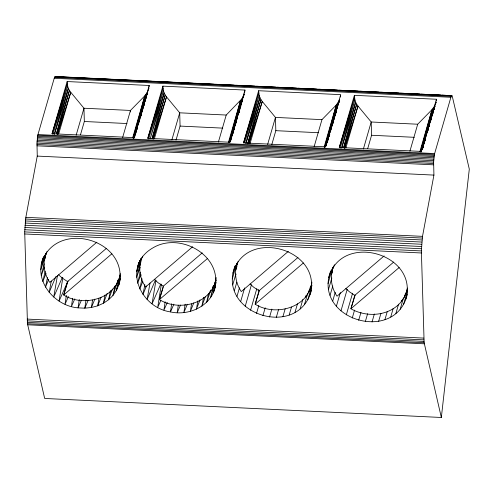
<?xml version="1.0" encoding="UTF-8"?>
<svg xmlns="http://www.w3.org/2000/svg" width="494" height="494" viewBox="0 0 494 494"><rect width="100%" height="100%" fill="white"/><g stroke="black" fill="none" stroke-linecap="round" stroke-linejoin="round"><path stroke-width="0.74" d="M24.7 231.908L25.842 217.335L37.254 156.085L36.97 143.099L37.729 135.362L54.229 78.262L55.161 76.521L452.121 95.651L469.3 169.121L441.34 417.479L44.67 398.46L27.466 323.731L24.7 231.908L421.37 250.927L424.136 342.743L441.34 417.479M421.37 250.927L422.512 236.354L433.923 175.098L433.633 162.112L434.399 154.375L450.892 97.275L451.831 95.54M288.354 251.353L241.276 291.602C235.49 283.136 233.915 272.101 237.466 262.438M384.104 255.941L337.025 296.196C331.239 287.73 329.665 276.689 333.209 267.032M311.43 290.083C298.994 340.082 216.218 314.332 235.064 265.914M407.383 293.955C395.898 344.337 312.677 319.822 330.603 271.225M149.071 86.641L149.213 85.481L67.147 81.547L52.043 133.72L134.109 137.653L143.921 104.666M244.678 92.39L244.956 90.069L162.89 86.135L147.786 138.308L229.852 142.241L240.757 105.586M340.428 96.985L340.638 95.243M436.245 100.992L436.455 99.251L354.389 95.317L339.285 147.49L421.351 151.423L432.905 112.57M79.293 299.5L78.083 307.855C54.47 305.996 33.184 280.722 43.398 257.288M171.671 303.724L170.479 311.912C189.288 316.246 211.957 305.632 215.619 285.538L215.199 286.983C221.398 254.737 179.637 232.019 153.189 247.71C121.925 265.346 139.357 307.336 170.479 311.912L173.888 304.168M72.637 298.271L71.42 306.533L74.816 298.876M178.297 305.218L177.198 312.733L180.508 305.057M86.018 299.994L84.807 308.176L78.083 307.855L81.399 300.259M165.169 301.76L163.928 310.102L167.299 302.519M185.145 304.193L183.885 312.554L187.368 304.242M66.375 295.344L65.023 304.255L68.475 296.517M92.576 299.975L91.415 307.496L84.807 308.176L88.111 300.42M161.347 284.149L157.728 307.367L160.828 300.401M62.831 277.684L59.07 301.081L67.944 281.08M191.542 303.934L190.357 311.368L193.772 302.89M98.961 298.215L97.701 305.823L91.415 307.496L94.867 299.098M155.981 280.209L152.059 303.773L160.766 284.019M57.452 275.541L53.729 297.104L62.275 277.517M197.853 300.945L196.414 309.219L200.021 299.864M150.04 282.982L147.089 299.438L155.462 280.005M104.981 295.017L103.493 303.211L97.701 305.823L101.079 297.264M51.271 281.154L49.159 292.436L55.884 276.591M203.59 297.314L201.898 306.163L205.276 296.919M144.872 284.655L142.951 294.473L146.483 285.989M110.298 291.417L108.624 299.735L103.493 303.211L107.204 293.331M47.449 277.634L45.491 287.212L48.64 279.481M208.548 293.3L206.64 302.291L210.858 290.027M401.56 300.284L401.245 301.76C389.161 316.246 366.715 317.766 350.901 308.781L354.791 295.356L393.73 262.061M141.982 278.678L139.777 289.033L142.834 281.333M120.264 273.602C116.615 299.006 83.529 307.404 63.658 295.017L67.548 281.586L106.488 248.291M216.156 277.523C212.951 303.316 179.495 312.177 159.408 299.605L163.292 286.174L202.237 252.879M311.905 282.111C308.701 307.91 275.238 316.765 255.157 304.193L259.041 290.768L297.981 257.473M407.359 288.045L406.494 292.078L404.339 297.141L401.245 301.76L401.746 300.321M310.176 294.405C322.829 248.71 245.339 227.098 232.977 273.114M405.926 298.994C418.572 253.305 341.088 231.692 328.726 277.708M45.139 271.212L42.83 281.592L46.059 273.225M115.108 285.828L112.941 295.492L108.624 299.735L112.434 288.984M140.24 272.132L137.647 283.266L140.876 274.639M213.303 285.909L210.506 297.715L216.137 280.191M44.139 263.839L41.249 275.72L44.361 267.112M117.658 281.154L117.103 283.371L118.455 279.091M119.993 275.955L116.331 290.608L112.941 295.492L118.017 280.246M213.402 285.748L212.846 287.959L213.525 285.822M309.151 290.336L308.596 292.553L310.633 286.125M404.709 295.665L404.339 297.141L405.698 292.856M141.346 258.776L136.628 277.338L140.123 267.303M192.611 246.765L145.532 287.014L142.649 281.876L140.722 276.461L141.105 274.985M140.741 258.85L140.352 260.307L140.821 258.85M216.076 282.364L213.389 292.559L215.588 285.199M56.372 133.818L68.419 88.377L67.678 86.184L67.147 81.547M44.534 255.682L40.798 269.78L46.078 254.002M152.115 138.406L164.162 92.965L163.428 90.773L162.89 86.135M120.332 278.011L118.684 285.223L116.331 290.608L120.196 278.141M247.667 143.742L259.912 97.559L259.171 95.361L258.64 90.723L340.706 94.663L325.602 146.835L243.536 142.896L258.64 90.723M343.614 147.583L355.661 102.147L354.92 99.949L354.389 95.317M235.558 275.498L235.941 274.053M331.301 280.086L331.684 278.647M435.727 103.258L436.023 102.135M54.426 134.115L67.678 86.184L52.914 134.306L67.252 83.887L52.043 133.72M57.323 134.436L69.45 90.421L68.419 88.377L54.488 134.115M133.164 138.036L144.816 95.817L147.434 92.168L137.943 125.39M153.072 139.024L165.2 95.009L164.162 92.965L150.238 138.703L163.428 90.773L148.657 138.894L162.995 88.475L147.786 138.308M139.814 260.313L136.745 271.428L140.66 259.22M245.919 143.291L259.171 95.361L244.629 142.76L258.745 93.063L243.536 142.896M248.822 143.618L260.949 99.603L259.912 97.559L245.981 143.291M324.657 147.218L336.309 104.994L339.526 99.936L338.501 103.654M341.669 147.885L354.92 99.949L340.15 148.077L354.494 97.658L339.285 147.49M344.565 148.206L356.693 104.191L355.661 102.147L341.731 147.885M420.61 151.065L432.052 109.588L434.677 105.932L435.578 103.82M43.7 256.911L41.484 263.938L43.472 257.46M46.214 253.453C42.206 262.969 44.108 274.003 49.783 282.426L96.861 242.171M120.295 279.425L118.684 285.223L119.746 281.531M140.944 261.703L139.932 265.364L139.808 270.91L140.722 276.461M237.305 264.092L235.675 269.959L236.959 266.482M332.641 270.15L331.425 274.547L332.19 272.46M120.079 275.374L119.252 278.307L120.054 275.467M215.829 279.968L215.001 282.895L215.804 280.055M311.782 283.822L310.751 287.483L311.751 283.933M133.627 138.301L146.249 94.101L133.226 138.073M134.362 137.943L137.523 126.865M229.587 142.155L241.998 98.695L243.184 96.756L230.315 141.797L231.834 136.64M329.652 133.831L327.121 142.692L328.658 137.548M330.072 132.355L338.927 101.344L325.373 146.767L337.748 103.283L324.725 147.255M137.598 127.082L136.955 129.305L137.604 127.088M141.871 112.262L142.945 108.557M143.371 107.075L144.013 104.852L143.396 106.994M144.865 101.888L146.366 96.694M147.434 92.989L146.829 95.206M148.293 90.025L148.935 87.802L147.842 91.47M235.268 125.001L236.336 121.296M236.762 119.814L237.404 117.591M238.688 113.145L239.757 109.44M241.683 102.771L242.795 99.084M243.184 97.577L244.252 93.872L243.153 97.522M327.164 142.933L327.806 140.71M332.085 125.89L333.154 122.179L332.104 125.896M333.58 120.697L334.222 118.474M335.506 114.028L336.148 111.805L335.531 113.966M422.481 149.009L423.123 146.786L422.487 149.009M428.903 126.773L429.545 124.55L428.922 126.785M430.398 121.586L431.466 117.875L430.854 120.116M431.898 116.393L432.966 112.688M433.818 109.724L434.893 106.019M435.961 102.314L435.319 104.537L435.955 102.307M58.613 134.22L70.759 92.267L69.45 90.421L56.483 133.862M76.15 135.22L83.961 108.223L70.759 92.267L57.458 134.467M80.479 134.806L84.332 121.493L83.961 108.223L130.465 110.452L144.816 95.817L132.67 137.764M122.654 137.449L130.465 110.452L130.509 111.928M134.109 137.653L149.213 85.481M143.402 107.087L144.044 104.864M154.356 138.808L166.503 96.855L165.2 95.009L152.232 138.45M171.893 139.814L179.705 112.817L166.503 96.855L153.208 139.055M176.012 140.135L180.082 126.081L179.705 112.817L226.215 115.046L241.998 98.695L228.975 142.667L240.559 100.406L228.413 142.358M218.404 142.044L226.215 115.046M229.852 142.241L244.956 90.069M235.712 123.531L236.354 121.308M238.719 113.157L239.788 109.452M250.106 143.396L262.252 101.443L260.949 99.603L247.76 143.773M267.643 144.402L275.454 117.405L262.252 101.443L248.957 143.649M234.792 267.538L235.206 266.099M232.291 278.962L236.669 263.839M271.756 144.723L275.825 130.675L275.454 117.405L321.958 119.634L336.309 104.994L324.163 146.946M232.742 284.902L235.866 274.096M234.323 290.768L236.824 282.13M236.984 296.394L239.485 287.749M240.652 301.618L244.616 287.934M245.222 306.28L251.477 284.674M250.563 310.263L256.818 288.657M256.516 313.437L258.813 305.514M262.919 315.715L265.21 307.793M314.147 146.632L321.958 119.634M269.576 317.037L271.867 309.114M276.307 317.358L278.597 309.435M335.537 114.046L336.179 111.823M282.908 316.673L285.199 308.75M289.194 314.999L291.491 307.077M294.986 312.387L297.487 303.748M345.856 147.984L357.996 106.037L356.693 104.191L343.725 147.626M300.117 308.911L302.828 299.549M304.44 304.675L307.774 293.152M307.824 299.79L311.992 285.384M363.393 148.99L371.204 121.993L357.996 106.037L344.701 148.237M330.535 272.126L330.955 270.687M328.035 283.55L332.623 267.705M367.721 148.577L371.574 135.263L371.204 121.993L417.708 124.222L432.052 109.588L419.912 151.535M328.491 289.49L331.826 277.968M330.066 295.356L332.777 285.995M332.734 300.982L335.235 292.343M336.402 306.206L340.36 292.522M340.971 310.874L347.226 289.268M346.313 314.851L352.568 293.245M352.265 318.025L354.556 310.102M358.663 320.303L360.96 312.381M409.897 151.22L417.708 124.222M365.325 321.625L367.616 313.702M421.351 151.423L436.455 99.251M372.05 321.946L374.347 314.023M432.355 114.929L433.003 112.706L432.355 114.874M433.862 109.742L434.93 106.043L433.856 109.711M378.657 321.267L380.948 313.344M384.943 319.593L387.234 311.671M390.735 316.981L393.236 308.336M395.867 313.505L398.578 304.143M400.183 309.263L403.524 297.74M403.573 304.378L407.322 291.417M135.442 134.263L136.517 130.577M136.949 129.101L137.591 126.89M138.456 123.945L139.956 118.788M140.389 117.313L141.031 115.102M141.889 112.157L142.964 108.47M145.329 100.362L146.403 96.682M138.845 262.808L137.999 265.692L138.882 262.746M232.266 135.165L233.341 131.484M233.773 130.008L236.348 121.166M238.713 113.058L239.788 109.378M240.214 107.902L240.862 105.691M329.09 136.072L329.733 133.862M330.591 130.916L331.665 127.23M332.098 125.754L333.172 122.074M334.03 119.122L335.105 115.442M425.05 139.925L422.475 148.768L434.677 105.932L420.907 152.09L433.491 107.871L420.684 151.115M427.415 131.818L428.489 128.137M428.916 126.662L429.564 124.451M430.848 120.03L431.497 117.819M144.353 103.197L147.403 92.934M241.189 104.123L242.715 98.991M325.602 146.835L336.068 111.644M336.5 110.181L339.557 99.912M433.337 111.101L434.868 105.969M133.664 138.32L147.434 92.168M229.63 142.179L243.184 96.756M237.262 263.141L236.83 264.58L238.176 261.419M333.012 267.729L332.579 269.174L334.463 264.741M120.382 278.054L119.937 279.493C123.908 239.374 60.33 221.615 43.293 258.356L43.75 256.892M67.9 281.327L63.658 295.017L111.897 253.768M163.205 287.36L159.408 299.605L207.647 258.356M259.171 291.232L255.157 304.193L303.396 262.95M355.143 295.097L350.901 308.781L399.14 267.538M114.003 287.99L114.503 286.551M209.752 292.578L210.5 290.423M305.496 297.166L306.243 295.011M45.207 257.998L44.182 260.776L45.757 253.972L45.337 255.404L46.949 251.607M140.444 263.975L139.932 265.364L141.08 259.992L142.698 256.195M110.045 292.034L110.582 290.589M59.305 76.823L55.161 76.521M60.848 76.897L69.321 77.305M71.63 77.41L80.102 77.817M81.64 77.891L90.118 78.299M92.427 78.41L100.128 78.781M102.437 78.892L110.909 79.293M112.453 79.367L120.925 79.775M122.463 79.849L131.707 80.294M133.25 80.368L141.722 80.775M143.26 80.849L151.732 81.251M154.042 81.362L162.514 81.769M164.057 81.843L172.53 82.251M174.839 82.362L182.545 82.733M184.855 82.838L193.327 83.245M194.864 83.319L203.337 83.727M204.88 83.801L214.124 84.246M215.662 84.32L224.134 84.721M225.678 84.795L234.15 85.203M236.459 85.314L244.931 85.721M246.469 85.795L254.941 86.203M256.485 86.277L264.957 86.678M267.266 86.79L275.738 87.197M277.282 87.271L285.754 87.679M288.064 87.79L296.536 88.191M298.08 88.265L306.552 88.673M308.861 88.784L316.561 89.155M318.871 89.266L327.343 89.673M328.887 89.747L337.359 90.149M338.896 90.223L347.368 90.63M349.684 90.742L358.156 91.149M359.694 91.223L368.166 91.631M370.475 91.736L378.947 92.143M380.491 92.217L388.963 92.625M391.273 92.736L398.979 93.107M400.517 93.181L409.761 93.619M411.298 93.693L419.77 94.101M421.314 94.175L430.558 94.62M432.096 94.694L440.568 95.101M442.111 95.175L450.584 95.577M54.859 76.761L451.522 95.774M54.544 77.342L451.207 96.361M54.229 78.262L450.892 97.275M84.332 121.493L127.026 123.537M180.082 126.081L222.775 128.131M275.825 130.675L318.519 132.719M371.574 135.263L414.268 137.307M37.933 134.553L434.596 153.566M37.729 135.362L434.399 154.375M37.544 136.369L434.214 155.382M37.377 137.536L434.041 156.549M37.229 138.833L433.893 157.852M37.112 140.222L433.775 159.241M37.019 141.661L433.689 160.674M36.97 143.099L433.633 162.112M36.951 144.501L433.615 163.514M36.97 145.816L433.633 164.835M37.254 156.085L433.923 175.098M25.842 217.335L422.512 236.354M25.565 219.033L422.228 238.052M25.311 220.954L421.981 239.967M25.095 223.035L421.765 242.054M24.922 225.233L421.592 244.252M24.799 227.487L421.468 246.5M24.725 229.729L421.388 248.748M24.731 233.965L421.394 252.977M27.114 319.087L423.784 338.1M27.189 320.841L423.858 339.86M27.306 322.403L423.976 341.416M27.466 323.731L424.136 342.743M27.664 324.793L424.327 343.805M354.791 295.356L349.443 291.818L345.806 288.521M163.292 286.174L157.944 282.636L154.313 279.345M67.548 281.586L62.201 278.048L58.57 274.75M250.063 283.933L253.694 287.224L259.041 290.768L258.362 289.515M407.112 289.879L406.494 292.078L407.099 289.941M141.018 115.226L140.376 117.448L141.037 115.238M233.341 131.676L232.273 135.381L233.353 131.682M234.409 127.971L233.767 130.194L234.428 127.977M240.831 105.735L240.189 107.958L240.862 105.753M329.733 134.041L329.09 136.264L329.745 134.047M425.05 140.111L423.982 143.816L425.062 140.117M428.471 128.255L427.403 131.96L428.496 128.267M339.613 99.967L338.97 102.19L339.613 99.967"/></g></svg>
